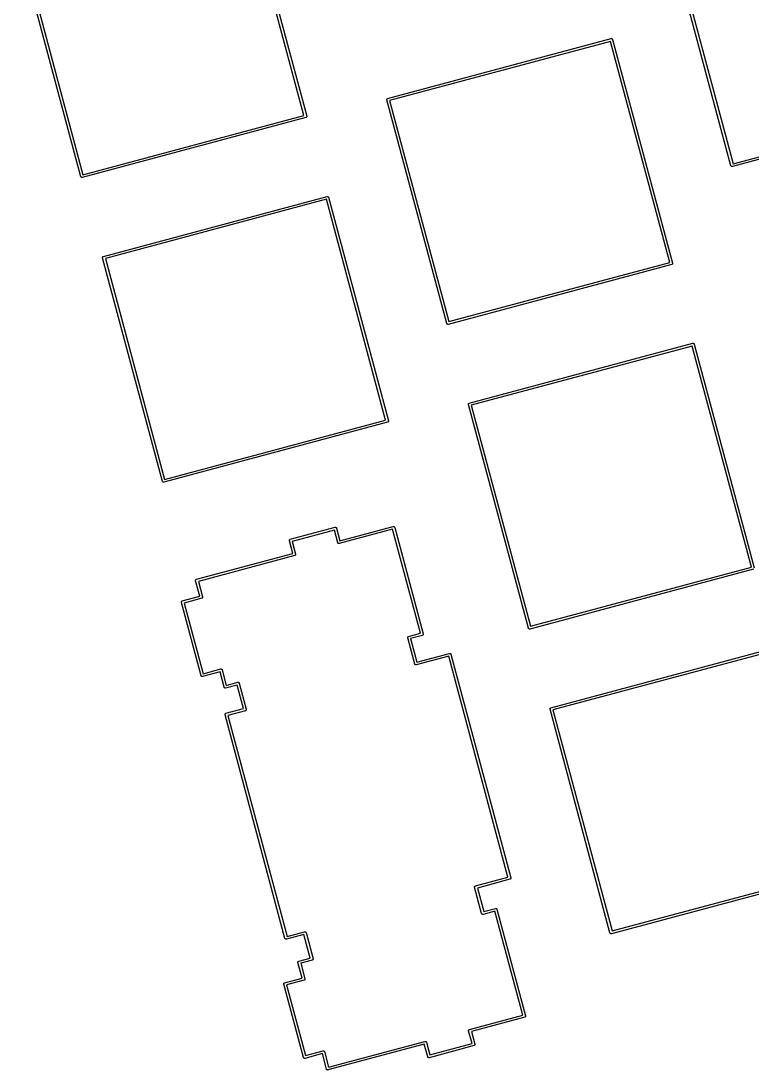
# Model space of a CAD drawing. Extents: x -13 to 326, y -133 to -5.
# Drawn here: x 157.5 to 201.6, y -133.4 to -70 of the extents above; entities that cross this region are included whole.
import ezdxf

# ---------------------------------------------------------------- set-up
doc = ezdxf.new("R2010")
doc.units = 0
doc.header["$MEASUREMENT"] = 0
doc.layers.add('BLACK', color=7, linetype='CONTINUOUS')

msp = doc.modelspace()

# ---------------------------------------------------------------- linework, layer by layer
at = {"layer": 'BLACK', "linetype": 'CONTINUOUS'}
for p, q in [((174.578, -75.7263), (171.002, -62.3796)), ((171.128, -62.2601), (174.747, -75.7669)), ((200.373, -78.7615), (196.753, -65.2547)), ((196.922, -65.2953), (200.498, -78.642)), ((161.106, -79.4221), (157.486, -65.9152)), ((157.655, -65.9558), (161.231, -79.3026)), ((179.634, -74.7002), (193.141, -71.0811)), ((193.101, -71.2497), (179.754, -74.826)), ((196.677, -84.5965), (193.101, -71.2497)), ((193.141, -71.0811), (193.148, -71.0793)), ((193.141, -71.0811), (193.141, -71.0811)), ((193.148, -71.0793), (193.155, -71.0799)), ((193.155, -71.0799), (193.161, -71.0793)), ((193.161, -71.0793), (193.168, -71.0811)), ((193.168, -71.0811), (193.175, -71.0817)), ((193.175, -71.0817), (193.181, -71.0845)), ((193.181, -71.0845), (193.187, -71.0863)), ((193.187, -71.0863), (193.193, -71.0901)), ((193.193, -71.0901), (193.199, -71.093)), ((193.199, -71.093), (193.204, -71.0978)), ((193.204, -71.0978), (193.209, -71.1017)), ((193.209, -71.1017), (193.213, -71.1072)), ((193.213, -71.1072), (193.218, -71.112)), ((193.218, -71.112), (193.221, -71.1182)), ((193.221, -71.1182), (193.225, -71.1237)), ((193.225, -71.1237), (193.226, -71.1302)), ((193.226, -71.1302), (193.226, -71.1302)), ((193.226, -71.1302), (196.846, -84.6371)), ((179.583, -74.7654), (179.585, -74.7588)), ((179.585, -74.7588), (179.586, -74.7521)), ((179.586, -74.7521), (179.589, -74.7459)), ((179.589, -74.7459), (179.59, -74.7394)), ((179.59, -74.7394), (179.594, -74.7339)), ((179.594, -74.7339), (179.597, -74.7277)), ((179.597, -74.7277), (179.602, -74.7229)), ((179.602, -74.7229), (179.606, -74.7174)), ((179.606, -74.7174), (179.611, -74.7135)), ((179.611, -74.7135), (179.616, -74.7087)), ((179.616, -74.7087), (179.622, -74.7059)), ((179.622, -74.7059), (179.628, -74.702)), ((179.628, -74.702), (179.634, -74.7002)), ((179.634, -74.7002), (179.634, -74.7002)), ((179.584, -74.7721), (179.583, -74.7654)), ((179.583, -74.7788), (179.584, -74.7721)), ((179.585, -74.7854), (179.583, -74.7788)), ((183.204, -88.2922), (179.585, -74.7854)), ((179.585, -74.7854), (179.585, -74.7854)), ((179.754, -74.826), (183.33, -88.1728)), ((213.965, -75.1915), (200.458, -78.8107)), ((200.498, -78.642), (213.845, -75.0658)), ((174.698, -75.8521), (161.191, -79.4712)), ((161.231, -79.3026), (174.578, -75.7263)), ((174.704, -75.8503), (174.698, -75.8521)), ((174.698, -75.8521), (174.698, -75.8521)), ((174.71, -75.8465), (174.704, -75.8503)), ((174.716, -75.8436), (174.71, -75.8465)), ((174.721, -75.8388), (174.716, -75.8436)), ((174.726, -75.8349), (174.721, -75.8388)), ((174.73, -75.8294), (174.726, -75.8349)), ((174.735, -75.8246), (174.73, -75.8294)), ((174.738, -75.8185), (174.735, -75.8246)), ((174.742, -75.8129), (174.738, -75.8185)), ((174.743, -75.8064), (174.742, -75.8129)), ((174.746, -75.8002), (174.743, -75.8064)), ((174.747, -75.7935), (174.746, -75.8002)), ((174.747, -75.7669), (174.747, -75.7669)), ((174.747, -75.7669), (174.749, -75.7735)), ((174.749, -75.787), (174.747, -75.7935)), ((174.749, -75.7735), (174.748, -75.7802)), ((174.748, -75.7802), (174.749, -75.787)), ((200.374, -78.7681), (200.373, -78.7615)), ((200.373, -78.7615), (200.373, -78.7615)), ((200.378, -78.7736), (200.374, -78.7681)), ((200.381, -78.7797), (200.378, -78.7736)), ((200.386, -78.7845), (200.381, -78.7797)), ((200.39, -78.7901), (200.386, -78.7845)), ((200.395, -78.7939), (200.39, -78.7901)), ((200.4, -78.7987), (200.395, -78.7939)), ((200.406, -78.8016), (200.4, -78.7987)), ((200.412, -78.8055), (200.406, -78.8016)), ((200.418, -78.8072), (200.412, -78.8055)), ((200.424, -78.8101), (200.418, -78.8072)), ((200.431, -78.8107), (200.424, -78.8101)), ((200.438, -78.8124), (200.431, -78.8107)), ((200.445, -78.8118), (200.438, -78.8124)), ((200.451, -78.8124), (200.445, -78.8118)), ((200.458, -78.8107), (200.451, -78.8124)), ((200.458, -78.8107), (200.458, -78.8107)), ((161.107, -79.4286), (161.106, -79.4221)), ((161.106, -79.4221), (161.106, -79.4221)), ((161.111, -79.4342), (161.107, -79.4286)), ((161.114, -79.4403), (161.111, -79.4342)), ((161.119, -79.4451), (161.114, -79.4403)), ((161.123, -79.4506), (161.119, -79.4451)), ((161.128, -79.4545), (161.123, -79.4506)), ((161.133, -79.4593), (161.128, -79.4545)), ((161.139, -79.4622), (161.133, -79.4593)), ((161.145, -79.466), (161.139, -79.4622)), ((161.151, -79.4678), (161.145, -79.466)), ((161.157, -79.4707), (161.151, -79.4678)), ((161.164, -79.4712), (161.157, -79.4707)), ((161.171, -79.473), (161.164, -79.4712)), ((161.177, -79.4724), (161.171, -79.473)), ((161.184, -79.473), (161.177, -79.4724)), ((161.191, -79.4712), (161.184, -79.473)), ((161.191, -79.4712), (161.191, -79.4712)), ((162.466, -84.2309), (175.973, -80.6118)), ((175.932, -80.7804), (162.586, -84.3567)), ((179.509, -94.1272), (175.932, -80.7804)), ((175.973, -80.6118), (175.98, -80.61)), ((175.973, -80.6118), (175.973, -80.6118)), ((175.98, -80.61), (175.986, -80.6106)), ((175.986, -80.6106), (175.993, -80.61)), ((175.993, -80.61), (176, -80.6118)), ((176, -80.6118), (176.006, -80.6124)), ((176.006, -80.6124), (176.012, -80.6152)), ((176.012, -80.6152), (176.019, -80.617)), ((176.019, -80.617), (176.025, -80.6209)), ((176.025, -80.6209), (176.031, -80.6237)), ((176.031, -80.6237), (176.035, -80.6285)), ((176.035, -80.6285), (176.041, -80.6324)), ((176.041, -80.6324), (176.045, -80.6379)), ((176.045, -80.6379), (176.05, -80.6427)), ((176.05, -80.6427), (176.053, -80.6489)), ((176.053, -80.6489), (176.056, -80.6544)), ((176.056, -80.6544), (176.058, -80.661)), ((176.058, -80.661), (176.058, -80.661)), ((176.058, -80.661), (179.677, -94.1678)), ((162.422, -84.2701), (162.426, -84.2646)), ((162.426, -84.2646), (162.429, -84.2584)), ((162.429, -84.2584), (162.434, -84.2536)), ((162.434, -84.2536), (162.438, -84.2481)), ((162.438, -84.2481), (162.443, -84.2442)), ((162.443, -84.2442), (162.448, -84.2394)), ((162.448, -84.2394), (162.454, -84.2366)), ((162.454, -84.2366), (162.46, -84.2327)), ((162.46, -84.2327), (162.466, -84.2309)), ((162.466, -84.2309), (162.466, -84.2309)), ((162.415, -84.2961), (162.417, -84.2895)), ((162.416, -84.3028), (162.415, -84.2961)), ((162.415, -84.3096), (162.416, -84.3028)), ((162.417, -84.3161), (162.415, -84.3096)), ((162.417, -84.2895), (162.418, -84.2828)), ((166.036, -97.823), (162.417, -84.3161)), ((162.417, -84.3161), (162.417, -84.3161)), ((162.418, -84.2828), (162.42, -84.2767)), ((162.42, -84.2767), (162.422, -84.2701)), ((162.586, -84.3567), (166.162, -97.7035)), ((196.796, -84.7223), (183.29, -88.3414)), ((183.33, -88.1728), (196.677, -84.5965)), ((196.803, -84.7205), (196.796, -84.7223)), ((196.796, -84.7223), (196.796, -84.7223)), ((196.808, -84.7166), (196.803, -84.7205)), ((196.815, -84.7138), (196.808, -84.7166)), ((196.819, -84.709), (196.815, -84.7138)), ((196.825, -84.7051), (196.819, -84.709)), ((196.829, -84.6996), (196.825, -84.7051)), ((196.834, -84.6948), (196.829, -84.6996)), ((196.836, -84.6886), (196.834, -84.6948)), ((196.84, -84.6831), (196.836, -84.6886)), ((196.842, -84.6765), (196.84, -84.6831)), ((196.845, -84.6704), (196.842, -84.6765)), ((196.846, -84.6637), (196.845, -84.6704)), ((196.846, -84.6371), (196.846, -84.6371)), ((196.846, -84.6371), (196.847, -84.6436)), ((196.847, -84.6571), (196.846, -84.6637)), ((196.847, -84.6436), (196.847, -84.6504)), ((196.847, -84.6504), (196.847, -84.6571)), ((183.206, -88.2988), (183.204, -88.2922)), ((183.204, -88.2922), (183.204, -88.2922)), ((183.21, -88.3043), (183.206, -88.2988)), ((183.213, -88.3105), (183.21, -88.3043)), ((183.218, -88.3153), (183.213, -88.3105)), ((183.222, -88.3208), (183.218, -88.3153)), ((183.227, -88.3247), (183.222, -88.3208)), ((183.232, -88.3295), (183.227, -88.3247)), ((183.238, -88.3323), (183.232, -88.3295)), ((183.244, -88.3362), (183.238, -88.3323)), ((183.25, -88.338), (183.244, -88.3362)), ((183.256, -88.3408), (183.25, -88.338)), ((183.263, -88.3414), (183.256, -88.3408)), ((183.27, -88.3432), (183.263, -88.3414)), ((183.276, -88.3426), (183.27, -88.3432)), ((183.283, -88.3432), (183.276, -88.3426)), ((183.29, -88.3414), (183.283, -88.3432)), ((183.29, -88.3414), (183.29, -88.3414)), ((184.565, -93.1011), (198.072, -89.482)), ((198.031, -89.6506), (184.684, -93.2269)), ((201.607, -102.997), (198.031, -89.6506)), ((198.072, -89.482), (198.078, -89.4802)), ((198.072, -89.482), (198.072, -89.482)), ((198.078, -89.4802), (198.085, -89.4808)), ((198.085, -89.4808), (198.092, -89.4802)), ((198.092, -89.4802), (198.098, -89.482)), ((198.098, -89.482), (198.105, -89.4825)), ((198.105, -89.4825), (198.111, -89.4854)), ((198.111, -89.4854), (198.118, -89.4872)), ((198.118, -89.4872), (198.123, -89.491)), ((198.123, -89.491), (198.129, -89.4939)), ((198.129, -89.4939), (198.134, -89.4987)), ((198.134, -89.4987), (198.14, -89.5026)), ((198.14, -89.5026), (198.144, -89.5081)), ((198.144, -89.5081), (198.148, -89.5129)), ((198.148, -89.5129), (198.151, -89.519)), ((198.151, -89.519), (198.155, -89.5246)), ((198.155, -89.5246), (198.157, -89.5311)), ((198.157, -89.5311), (198.157, -89.5311)), ((198.157, -89.5311), (201.776, -103.038)), ((184.521, -93.1403), (184.525, -93.1347)), ((184.525, -93.1347), (184.528, -93.1286)), ((184.528, -93.1286), (184.532, -93.1238)), ((184.532, -93.1238), (184.536, -93.1183)), ((184.536, -93.1183), (184.542, -93.1144)), ((184.542, -93.1144), (184.547, -93.1096)), ((184.547, -93.1096), (184.553, -93.1067)), ((184.553, -93.1067), (184.558, -93.1029)), ((184.558, -93.1029), (184.565, -93.1011)), ((184.565, -93.1011), (184.565, -93.1011)), ((184.514, -93.1662), (184.516, -93.1597)), ((184.515, -93.173), (184.514, -93.1662)), ((184.514, -93.1797), (184.515, -93.173)), ((184.516, -93.1863), (184.514, -93.1797)), ((184.516, -93.153), (184.519, -93.1468)), ((184.516, -93.1597), (184.516, -93.153)), ((188.135, -106.693), (184.516, -93.1863)), ((184.516, -93.1863), (184.516, -93.1863)), ((184.519, -93.1468), (184.521, -93.1403)), ((184.684, -93.2269), (188.261, -106.574)), ((179.628, -94.253), (166.121, -97.8721)), ((166.162, -97.7035), (179.509, -94.1272)), ((179.635, -94.2512), (179.628, -94.253)), ((179.628, -94.253), (179.628, -94.253)), ((179.64, -94.2474), (179.635, -94.2512)), ((179.646, -94.2445), (179.64, -94.2474)), ((179.651, -94.2397), (179.646, -94.2445)), ((179.657, -94.2358), (179.651, -94.2397)), ((179.661, -94.2303), (179.657, -94.2358)), ((179.665, -94.2255), (179.661, -94.2303)), ((179.668, -94.2193), (179.665, -94.2255)), ((179.672, -94.2138), (179.668, -94.2193)), ((179.674, -94.2073), (179.672, -94.2138)), ((179.677, -94.2011), (179.674, -94.2073)), ((179.677, -94.1678), (179.677, -94.1678)), ((179.677, -94.1678), (179.679, -94.1744)), ((179.679, -94.1878), (179.677, -94.1944)), ((179.677, -94.1944), (179.677, -94.2011)), ((179.679, -94.1744), (179.678, -94.1811)), ((179.678, -94.1811), (179.679, -94.1878)), ((166.038, -97.8295), (166.036, -97.823)), ((166.036, -97.823), (166.036, -97.823)), ((166.042, -97.835), (166.038, -97.8295)), ((166.045, -97.8412), (166.042, -97.835)), ((166.049, -97.846), (166.045, -97.8412)), ((166.053, -97.8515), (166.049, -97.846)), ((166.059, -97.8554), (166.053, -97.8515)), ((166.064, -97.8602), (166.059, -97.8554)), ((166.07, -97.8631), (166.064, -97.8602)), ((166.075, -97.8669), (166.07, -97.8631)), ((166.082, -97.8687), (166.075, -97.8669)), ((166.088, -97.8715), (166.082, -97.8687)), ((166.095, -97.8721), (166.088, -97.8715)), ((166.101, -97.8739), (166.095, -97.8721)), ((166.108, -97.8733), (166.101, -97.8739)), ((166.115, -97.8739), (166.108, -97.8733)), ((166.121, -97.8721), (166.115, -97.8739)), ((166.121, -97.8721), (166.121, -97.8721)), ((173.752, -101.323), (176.463, -100.597)), ((176.463, -100.597), (176.47, -100.595)), ((176.463, -100.597), (176.463, -100.597)), ((176.47, -100.595), (176.476, -100.596)), ((176.476, -100.596), (176.483, -100.595)), ((176.483, -100.595), (176.49, -100.597)), ((176.49, -100.597), (176.497, -100.597)), ((176.497, -100.597), (176.503, -100.6)), ((176.503, -100.6), (176.509, -100.602)), ((176.509, -100.602), (176.515, -100.606)), ((176.515, -100.606), (176.521, -100.609)), ((176.521, -100.609), (176.526, -100.614)), ((176.526, -100.614), (176.531, -100.618)), ((176.531, -100.618), (176.535, -100.623)), ((176.535, -100.623), (176.54, -100.628)), ((176.54, -100.628), (176.543, -100.634)), ((176.543, -100.634), (176.547, -100.64)), ((176.547, -100.64), (176.548, -100.646)), ((176.548, -100.646), (176.548, -100.646)), ((176.548, -100.646), (176.754, -101.413)), ((179.934, -100.719), (176.713, -101.582)), ((176.754, -101.413), (179.974, -100.55)), ((181.617, -107), (179.934, -100.719)), ((179.974, -100.55), (179.981, -100.548)), ((179.974, -100.55), (179.974, -100.55)), ((179.981, -100.548), (179.988, -100.549)), ((179.988, -100.549), (179.994, -100.548)), ((179.994, -100.548), (180.001, -100.55)), ((180.001, -100.55), (180.008, -100.551)), ((180.008, -100.551), (180.014, -100.554)), ((180.014, -100.554), (180.02, -100.555)), ((180.02, -100.555), (180.026, -100.559)), ((180.026, -100.559), (180.032, -100.562)), ((180.032, -100.562), (180.037, -100.567)), ((180.037, -100.567), (180.042, -100.571)), ((180.042, -100.571), (180.046, -100.576)), ((180.046, -100.576), (180.051, -100.581)), ((180.051, -100.581), (180.054, -100.587)), ((180.054, -100.587), (180.058, -100.593)), ((180.058, -100.593), (180.06, -100.599)), ((180.06, -100.599), (180.06, -100.599)), ((180.06, -100.599), (181.785, -107.04)), ((173.703, -101.375), (173.706, -101.369)), ((173.706, -101.369), (173.708, -101.363)), ((173.708, -101.363), (173.711, -101.357)), ((173.711, -101.357), (173.714, -101.351)), ((173.714, -101.351), (173.719, -101.346)), ((173.719, -101.346), (173.723, -101.341)), ((173.723, -101.341), (173.729, -101.337)), ((173.729, -101.337), (173.733, -101.332)), ((173.733, -101.332), (173.739, -101.329)), ((173.739, -101.329), (173.745, -101.325)), ((173.745, -101.325), (173.752, -101.323)), ((173.752, -101.323), (173.752, -101.323)), ((176.423, -100.766), (173.871, -101.449)), ((176.628, -101.533), (176.423, -100.766)), ((173.701, -101.389), (173.702, -101.382)), ((173.701, -101.395), (173.701, -101.389)), ((173.701, -101.402), (173.701, -101.395)), ((173.702, -101.409), (173.701, -101.402)), ((173.702, -101.382), (173.703, -101.375)), ((173.908, -102.176), (173.702, -101.409)), ((173.702, -101.409), (173.702, -101.409)), ((173.871, -101.449), (174.077, -102.216)), ((176.63, -101.539), (176.628, -101.533)), ((176.628, -101.533), (176.628, -101.533)), ((176.634, -101.545), (176.63, -101.539)), ((176.637, -101.551), (176.634, -101.545)), ((176.641, -101.556), (176.637, -101.551)), ((176.645, -101.561), (176.641, -101.556)), ((176.651, -101.565), (176.645, -101.561)), ((176.656, -101.57), (176.651, -101.565)), ((176.662, -101.573), (176.656, -101.57)), ((176.667, -101.577), (176.662, -101.573)), ((176.674, -101.578), (176.667, -101.577)), ((176.68, -101.581), (176.674, -101.578)), ((176.687, -101.582), (176.68, -101.581)), ((176.693, -101.583), (176.687, -101.582)), ((176.7, -101.583), (176.693, -101.583)), ((176.707, -101.583), (176.7, -101.583)), ((176.713, -101.582), (176.707, -101.583)), ((176.713, -101.582), (176.713, -101.582)), ((168.087, -103.735), (173.908, -102.176)), ((174.027, -102.301), (168.206, -103.861)), ((174.034, -102.3), (174.027, -102.301)), ((174.027, -102.301), (174.027, -102.301)), ((174.039, -102.296), (174.034, -102.3)), ((174.046, -102.293), (174.039, -102.296)), ((174.05, -102.288), (174.046, -102.293)), ((174.056, -102.284), (174.05, -102.288)), ((174.06, -102.279), (174.056, -102.284)), ((174.065, -102.274), (174.06, -102.279)), ((174.067, -102.268), (174.065, -102.274)), ((174.071, -102.262), (174.067, -102.268)), ((174.073, -102.256), (174.071, -102.262)), ((174.076, -102.25), (174.073, -102.256)), ((174.077, -102.243), (174.076, -102.25)), ((174.077, -102.216), (174.077, -102.216)), ((174.077, -102.216), (174.078, -102.223)), ((174.078, -102.236), (174.077, -102.243)), ((174.078, -102.223), (174.078, -102.23)), ((174.078, -102.23), (174.078, -102.236)), ((201.727, -103.123), (188.22, -106.742)), ((188.261, -106.574), (201.607, -102.997)), ((168.036, -103.801), (168.038, -103.794)), ((168.036, -103.807), (168.036, -103.801)), ((168.036, -103.814), (168.036, -103.807)), ((168.038, -103.821), (168.036, -103.814)), ((168.038, -103.787), (168.041, -103.781)), ((168.038, -103.794), (168.038, -103.787)), ((168.289, -104.759), (168.038, -103.821)), ((168.038, -103.821), (168.038, -103.821)), ((168.041, -103.781), (168.043, -103.775)), ((168.043, -103.775), (168.047, -103.769)), ((168.047, -103.769), (168.05, -103.763)), ((168.05, -103.763), (168.054, -103.758)), ((168.054, -103.758), (168.058, -103.753)), ((168.058, -103.753), (168.064, -103.749)), ((168.064, -103.749), (168.069, -103.744)), ((168.069, -103.744), (168.075, -103.741)), ((168.075, -103.741), (168.08, -103.737)), ((168.08, -103.737), (168.087, -103.735)), ((168.087, -103.735), (168.087, -103.735)), ((168.206, -103.861), (168.458, -104.8)), ((167.177, -105.109), (167.179, -105.102)), ((167.177, -105.116), (167.177, -105.109)), ((167.177, -105.122), (167.177, -105.116)), ((167.179, -105.129), (167.177, -105.122)), ((167.179, -105.096), (167.182, -105.089)), ((167.179, -105.102), (167.179, -105.096)), ((168.365, -109.558), (167.179, -105.129)), ((167.179, -105.129), (167.179, -105.129)), ((167.182, -105.089), (167.184, -105.083)), ((167.184, -105.083), (167.188, -105.077)), ((167.188, -105.077), (167.19, -105.071)), ((167.19, -105.071), (167.195, -105.066)), ((167.195, -105.066), (167.199, -105.061)), ((167.199, -105.061), (167.205, -105.057)), ((167.205, -105.057), (167.209, -105.052)), ((167.209, -105.052), (167.216, -105.049)), ((167.216, -105.049), (167.221, -105.045)), ((167.221, -105.045), (167.228, -105.044)), ((167.228, -105.044), (168.289, -104.759)), ((167.228, -105.044), (167.228, -105.044)), ((168.409, -104.885), (167.347, -105.169)), ((167.347, -105.169), (168.491, -109.438)), ((168.415, -104.883), (168.409, -104.885)), ((168.409, -104.885), (168.409, -104.885)), ((168.421, -104.879), (168.415, -104.883)), ((168.427, -104.877), (168.421, -104.879)), ((168.432, -104.872), (168.427, -104.877)), ((168.437, -104.868), (168.432, -104.872)), ((168.441, -104.862), (168.437, -104.868)), ((168.446, -104.858), (168.441, -104.862)), ((168.449, -104.851), (168.446, -104.858)), ((168.453, -104.846), (168.449, -104.851)), ((168.454, -104.839), (168.453, -104.846)), ((168.457, -104.833), (168.454, -104.839)), ((168.458, -104.826), (168.457, -104.833)), ((168.458, -104.8), (168.458, -104.8)), ((168.458, -104.8), (168.46, -104.806)), ((168.46, -104.82), (168.458, -104.826)), ((168.46, -104.806), (168.459, -104.813)), ((168.459, -104.813), (168.46, -104.82)), ((180.899, -107.192), (181.617, -107)), ((181.785, -107.074), (181.782, -107.08)), ((181.785, -107.04), (181.785, -107.04)), ((181.785, -107.04), (181.787, -107.047)), ((181.787, -107.06), (181.785, -107.067)), ((181.785, -107.067), (181.785, -107.074)), ((181.787, -107.047), (181.787, -107.054)), ((181.787, -107.054), (181.787, -107.06)), ((188.137, -106.7), (188.135, -106.693)), ((188.135, -106.693), (188.135, -106.693)), ((188.141, -106.705), (188.137, -106.7)), ((188.143, -106.711), (188.141, -106.705)), ((188.148, -106.716), (188.143, -106.711)), ((188.152, -106.722), (188.148, -106.716)), ((188.158, -106.726), (188.152, -106.722)), ((188.162, -106.73), (188.158, -106.726)), ((188.169, -106.733), (188.162, -106.73)), ((188.174, -106.737), (188.169, -106.733)), ((188.181, -106.739), (188.174, -106.737)), ((188.187, -106.742), (188.181, -106.739)), ((188.193, -106.742), (188.187, -106.742)), ((188.2, -106.744), (188.193, -106.742)), ((188.207, -106.743), (188.2, -106.744)), ((188.213, -106.744), (188.207, -106.743)), ((188.22, -106.742), (188.213, -106.744)), ((188.22, -106.742), (188.22, -106.742)), ((180.848, -107.257), (180.85, -107.251)), ((180.848, -107.264), (180.848, -107.257)), ((180.848, -107.271), (180.848, -107.264)), ((180.85, -107.277), (180.848, -107.271)), ((180.85, -107.244), (180.853, -107.238)), ((180.85, -107.251), (180.85, -107.244)), ((181.274, -108.86), (180.85, -107.277)), ((180.85, -107.277), (180.85, -107.277)), ((180.853, -107.238), (180.855, -107.231)), ((180.855, -107.231), (180.859, -107.226)), ((180.859, -107.226), (180.862, -107.22)), ((180.862, -107.22), (180.866, -107.215)), ((180.866, -107.215), (180.87, -107.209)), ((180.87, -107.209), (180.876, -107.205)), ((180.876, -107.205), (180.881, -107.2)), ((180.881, -107.2), (180.887, -107.198)), ((180.887, -107.198), (180.892, -107.194)), ((180.892, -107.194), (180.899, -107.192)), ((180.899, -107.192), (180.899, -107.192)), ((181.736, -107.125), (181.018, -107.318)), ((181.018, -107.318), (181.4, -108.741)), ((181.743, -107.124), (181.736, -107.125)), ((181.736, -107.125), (181.736, -107.125)), ((181.748, -107.12), (181.743, -107.124)), ((181.754, -107.117), (181.748, -107.12)), ((181.759, -107.112), (181.754, -107.117)), ((181.765, -107.108), (181.759, -107.112)), ((181.769, -107.103), (181.765, -107.108)), ((181.773, -107.098), (181.769, -107.103)), ((181.776, -107.092), (181.773, -107.098)), ((181.78, -107.086), (181.776, -107.092)), ((181.782, -107.08), (181.78, -107.086)), ((181.4, -108.741), (183.369, -108.213)), ((183.369, -108.213), (183.375, -108.211)), ((183.369, -108.213), (183.369, -108.213)), ((183.375, -108.211), (183.382, -108.212)), ((183.382, -108.212), (183.389, -108.211)), ((183.389, -108.211), (183.395, -108.213)), ((183.395, -108.213), (183.402, -108.214)), ((183.402, -108.214), (183.408, -108.217)), ((183.408, -108.217), (183.415, -108.218)), ((183.415, -108.218), (183.42, -108.222)), ((183.42, -108.222), (183.426, -108.225)), ((183.426, -108.225), (183.431, -108.23)), ((183.431, -108.23), (183.437, -108.234)), ((183.437, -108.234), (183.441, -108.239)), ((183.441, -108.239), (183.445, -108.244)), ((183.445, -108.244), (183.448, -108.25)), ((183.448, -108.25), (183.452, -108.256)), ((183.452, -108.256), (183.454, -108.262)), ((183.454, -108.262), (183.454, -108.262)), ((183.454, -108.262), (187.073, -121.769)), ((189.495, -111.502), (203.002, -107.883)), ((202.962, -108.051), (189.615, -111.628)), ((181.276, -108.867), (181.274, -108.86)), ((181.274, -108.86), (181.274, -108.86)), ((181.279, -108.872), (181.276, -108.867)), ((181.282, -108.878), (181.279, -108.872)), ((181.287, -108.883), (181.282, -108.878)), ((181.291, -108.889), (181.287, -108.883)), ((181.296, -108.893), (181.291, -108.889)), ((181.301, -108.897), (181.296, -108.893)), ((181.307, -108.9), (181.301, -108.897)), ((181.313, -108.904), (181.307, -108.9)), ((181.319, -108.906), (181.313, -108.904)), ((181.326, -108.909), (181.319, -108.906)), ((181.332, -108.909), (181.326, -108.909)), ((181.339, -108.911), (181.332, -108.909)), ((181.346, -108.911), (181.339, -108.911)), ((181.352, -108.911), (181.346, -108.911)), ((181.359, -108.909), (181.352, -108.911)), ((183.328, -108.382), (181.359, -108.909)), ((181.359, -108.909), (181.359, -108.909)), ((186.904, -121.729), (183.328, -108.382)), ((168.367, -109.565), (168.365, -109.558)), ((168.365, -109.558), (168.365, -109.558)), ((168.371, -109.57), (168.367, -109.565)), ((168.374, -109.576), (168.371, -109.57)), ((168.379, -109.581), (168.374, -109.576)), ((168.382, -109.587), (168.379, -109.581)), ((168.388, -109.59), (168.382, -109.587)), ((168.393, -109.595), (168.388, -109.59)), ((168.399, -109.598), (168.393, -109.595)), ((168.404, -109.602), (168.399, -109.598)), ((168.411, -109.604), (168.404, -109.602)), ((168.417, -109.607), (168.411, -109.604)), ((168.424, -109.607), (168.417, -109.607)), ((168.43, -109.609), (168.424, -109.607)), ((168.437, -109.608), (168.43, -109.609)), ((168.444, -109.609), (168.437, -109.608)), ((168.45, -109.607), (168.444, -109.609)), ((169.512, -109.323), (168.45, -109.607)), ((168.45, -109.607), (168.45, -109.607)), ((168.491, -109.438), (169.552, -109.154)), ((169.763, -110.261), (169.512, -109.323)), ((169.552, -109.154), (169.553, -109.154)), ((169.553, -109.154), (169.559, -109.152)), ((169.559, -109.152), (169.566, -109.153)), ((169.566, -109.153), (169.573, -109.152)), ((169.573, -109.152), (169.579, -109.154)), ((169.579, -109.154), (169.586, -109.155)), ((169.586, -109.155), (169.592, -109.158)), ((169.592, -109.158), (169.598, -109.159)), ((169.598, -109.159), (169.604, -109.163)), ((169.604, -109.163), (169.61, -109.166)), ((169.61, -109.166), (169.615, -109.171)), ((169.615, -109.171), (169.62, -109.175)), ((169.62, -109.175), (169.624, -109.18)), ((169.624, -109.18), (169.629, -109.185)), ((169.629, -109.185), (169.632, -109.191)), ((169.632, -109.191), (169.636, -109.197)), ((169.636, -109.197), (169.638, -109.203)), ((169.638, -109.203), (169.638, -109.203)), ((169.638, -109.203), (169.889, -110.142)), ((170.542, -110.125), (169.849, -110.311)), ((169.889, -110.142), (170.583, -109.956)), ((170.923, -111.548), (170.542, -110.125)), ((170.583, -109.956), (170.589, -109.954)), ((170.583, -109.956), (170.583, -109.956)), ((170.589, -109.954), (170.596, -109.955)), ((170.596, -109.955), (170.603, -109.954)), ((170.603, -109.954), (170.609, -109.956)), ((170.609, -109.956), (170.616, -109.957)), ((170.616, -109.957), (170.622, -109.96)), ((170.622, -109.96), (170.629, -109.961)), ((170.629, -109.961), (170.634, -109.965)), ((170.634, -109.965), (170.64, -109.968)), ((170.64, -109.968), (170.645, -109.973)), ((170.645, -109.973), (170.651, -109.977)), ((170.651, -109.977), (170.654, -109.982)), ((170.654, -109.982), (170.659, -109.987)), ((170.659, -109.987), (170.662, -109.993)), ((170.662, -109.993), (170.666, -109.999)), ((170.666, -109.999), (170.668, -110.005)), ((170.668, -110.005), (170.668, -110.005)), ((170.668, -110.005), (171.092, -111.588)), ((169.765, -110.268), (169.763, -110.261)), ((169.763, -110.261), (169.763, -110.261)), ((169.769, -110.274), (169.765, -110.268)), ((169.772, -110.28), (169.769, -110.274)), ((169.777, -110.285), (169.772, -110.28)), ((169.781, -110.29), (169.777, -110.285)), ((169.786, -110.294), (169.781, -110.29)), ((169.791, -110.299), (169.786, -110.294)), ((169.797, -110.302), (169.791, -110.299)), ((169.803, -110.305), (169.797, -110.302)), ((169.809, -110.307), (169.803, -110.305)), ((169.815, -110.31), (169.809, -110.307)), ((169.822, -110.311), (169.815, -110.31)), ((169.829, -110.312), (169.822, -110.311)), ((169.835, -110.312), (169.829, -110.312)), ((169.842, -110.312), (169.835, -110.312)), ((169.849, -110.311), (169.842, -110.312)), ((169.849, -110.311), (169.849, -110.311)), ((189.472, -111.515), (189.477, -111.51)), ((189.477, -111.51), (189.483, -111.508)), ((189.483, -111.508), (189.489, -111.504)), ((189.489, -111.504), (189.495, -111.502)), ((189.495, -111.502), (189.495, -111.502)), ((169.811, -111.897), (169.813, -111.891)), ((169.812, -111.904), (169.811, -111.897)), ((169.811, -111.911), (169.812, -111.904)), ((169.813, -111.917), (169.811, -111.911)), ((169.813, -111.884), (169.816, -111.878)), ((169.813, -111.891), (169.813, -111.884)), ((173.432, -125.424), (169.813, -111.917)), ((169.813, -111.917), (169.813, -111.917)), ((169.816, -111.878), (169.818, -111.871)), ((169.818, -111.871), (169.822, -111.866)), ((169.822, -111.866), (169.825, -111.86)), ((169.825, -111.86), (169.829, -111.855)), ((169.829, -111.855), (169.833, -111.849)), ((169.833, -111.849), (169.839, -111.846)), ((169.839, -111.846), (169.844, -111.841)), ((169.844, -111.841), (169.85, -111.838)), ((169.85, -111.838), (169.855, -111.834)), ((169.855, -111.834), (169.862, -111.832)), ((169.862, -111.832), (170.923, -111.548)), ((169.862, -111.832), (169.862, -111.832)), ((171.043, -111.674), (169.981, -111.958)), ((169.981, -111.958), (173.558, -125.305)), ((171.049, -111.672), (171.043, -111.674)), ((171.043, -111.674), (171.043, -111.674)), ((171.055, -111.668), (171.049, -111.672)), ((171.061, -111.665), (171.055, -111.668)), ((171.066, -111.66), (171.061, -111.665)), ((171.071, -111.656), (171.066, -111.66)), ((171.075, -111.651), (171.071, -111.656)), ((171.08, -111.646), (171.075, -111.651)), ((171.083, -111.64), (171.08, -111.646)), ((171.087, -111.634), (171.083, -111.64)), ((171.089, -111.628), (171.087, -111.634)), ((171.091, -111.622), (171.089, -111.628)), ((171.092, -111.615), (171.091, -111.622)), ((171.092, -111.588), (171.092, -111.588)), ((171.092, -111.588), (171.094, -111.595)), ((171.094, -111.608), (171.092, -111.615)), ((171.094, -111.595), (171.093, -111.602)), ((171.093, -111.602), (171.094, -111.608)), ((189.444, -111.567), (189.446, -111.561)), ((189.445, -111.574), (189.444, -111.567)), ((189.444, -111.581), (189.445, -111.574)), ((189.446, -111.587), (189.444, -111.581)), ((189.446, -111.561), (189.447, -111.554)), ((193.065, -125.094), (189.446, -111.587)), ((189.446, -111.587), (189.446, -111.587)), ((189.447, -111.554), (189.45, -111.548)), ((189.45, -111.548), (189.451, -111.541)), ((189.451, -111.541), (189.455, -111.536)), ((189.455, -111.536), (189.458, -111.529)), ((189.458, -111.529), (189.463, -111.525)), ((189.463, -111.525), (189.467, -111.519)), ((189.467, -111.519), (189.472, -111.515)), ((189.615, -111.628), (193.191, -124.975)), ((206.657, -121.524), (193.151, -125.143)), ((193.191, -124.975), (206.538, -121.398)), ((184.898, -122.284), (184.903, -122.279)), ((184.903, -122.279), (184.907, -122.273)), ((184.907, -122.273), (184.912, -122.269)), ((184.912, -122.269), (184.917, -122.265)), ((184.917, -122.265), (184.923, -122.262)), ((184.923, -122.262), (184.929, -122.258)), ((184.929, -122.258), (184.935, -122.256)), ((184.935, -122.256), (186.904, -121.729)), ((184.935, -122.256), (184.935, -122.256)), ((187.024, -121.854), (185.055, -122.382)), ((187.03, -121.853), (187.024, -121.854)), ((187.024, -121.854), (187.024, -121.854)), ((187.036, -121.849), (187.03, -121.853)), ((187.042, -121.846), (187.036, -121.849)), ((187.047, -121.841), (187.042, -121.846)), ((187.052, -121.837), (187.047, -121.841)), ((187.056, -121.832), (187.052, -121.837)), ((187.061, -121.827), (187.056, -121.832)), ((187.064, -121.821), (187.061, -121.827)), ((187.068, -121.815), (187.064, -121.821)), ((187.07, -121.809), (187.068, -121.815)), ((187.072, -121.802), (187.07, -121.809)), ((187.073, -121.796), (187.072, -121.802)), ((187.073, -121.769), (187.073, -121.769)), ((187.073, -121.769), (187.075, -121.776)), ((187.075, -121.789), (187.073, -121.796)), ((187.075, -121.776), (187.074, -121.782)), ((187.074, -121.782), (187.075, -121.789)), ((184.884, -122.321), (184.886, -122.315)), ((184.885, -122.328), (184.884, -122.321)), ((184.884, -122.335), (184.885, -122.328)), ((184.886, -122.341), (184.884, -122.335)), ((184.886, -122.315), (184.887, -122.308)), ((185.31, -123.924), (184.886, -122.341)), ((184.886, -122.341), (184.886, -122.341)), ((184.887, -122.308), (184.889, -122.302)), ((184.889, -122.302), (184.891, -122.295)), ((184.891, -122.295), (184.895, -122.29)), ((184.895, -122.29), (184.898, -122.284)), ((185.055, -122.382), (185.436, -123.805)), ((185.312, -123.931), (185.31, -123.924)), ((185.31, -123.924), (185.31, -123.924)), ((185.316, -123.937), (185.312, -123.931)), ((185.319, -123.943), (185.316, -123.937)), ((185.324, -123.947), (185.319, -123.943)), ((185.327, -123.953), (185.324, -123.947)), ((185.333, -123.957), (185.327, -123.953)), ((185.338, -123.962), (185.333, -123.957)), ((185.344, -123.965), (185.338, -123.962)), ((185.349, -123.968), (185.344, -123.965)), ((185.356, -123.97), (185.349, -123.968)), ((185.362, -123.973), (185.356, -123.97)), ((185.369, -123.974), (185.362, -123.973)), ((185.375, -123.975), (185.369, -123.974)), ((185.382, -123.975), (185.375, -123.975)), ((185.389, -123.975), (185.382, -123.975)), ((185.395, -123.974), (185.389, -123.975)), ((186.113, -123.781), (185.395, -123.974)), ((185.395, -123.974), (185.395, -123.974)), ((185.436, -123.805), (186.154, -123.613)), ((187.796, -130.062), (186.113, -123.781)), ((186.154, -123.613), (186.16, -123.611)), ((186.154, -123.613), (186.154, -123.613)), ((186.16, -123.611), (186.167, -123.611)), ((186.167, -123.611), (186.174, -123.611)), ((186.174, -123.611), (186.18, -123.613)), ((186.18, -123.613), (186.187, -123.613)), ((186.187, -123.613), (186.193, -123.616)), ((186.193, -123.616), (186.2, -123.618)), ((186.2, -123.618), (186.205, -123.622)), ((186.205, -123.622), (186.212, -123.625)), ((186.212, -123.625), (186.216, -123.629)), ((186.216, -123.629), (186.222, -123.633)), ((186.222, -123.633), (186.226, -123.639)), ((186.226, -123.639), (186.231, -123.644)), ((186.231, -123.644), (186.233, -123.65)), ((186.233, -123.65), (186.237, -123.655)), ((186.237, -123.655), (186.239, -123.662)), ((186.239, -123.662), (186.239, -123.662)), ((186.239, -123.662), (187.965, -130.103)), ((173.434, -125.431), (173.432, -125.424)), ((173.432, -125.424), (173.432, -125.424)), ((173.437, -125.436), (173.434, -125.431)), ((173.44, -125.443), (173.437, -125.436)), ((173.445, -125.447), (173.44, -125.443)), ((173.449, -125.453), (173.445, -125.447)), ((174.578, -125.189), (173.517, -125.473)), ((173.558, -125.305), (174.619, -125.02)), ((174.96, -126.612), (174.578, -125.189)), ((174.619, -125.02), (174.626, -125.019)), ((174.619, -125.02), (174.619, -125.02)), ((174.626, -125.019), (174.632, -125.019)), ((174.632, -125.019), (174.639, -125.019)), ((174.639, -125.019), (174.646, -125.02)), ((174.646, -125.02), (174.652, -125.021)), ((174.652, -125.021), (174.658, -125.024)), ((174.658, -125.024), (174.665, -125.026)), ((174.665, -125.026), (174.671, -125.029)), ((174.671, -125.029), (174.677, -125.032)), ((174.677, -125.032), (174.681, -125.037)), ((174.681, -125.037), (174.687, -125.041)), ((174.687, -125.041), (174.691, -125.047)), ((174.691, -125.047), (174.696, -125.051)), ((174.696, -125.051), (174.699, -125.057)), ((174.699, -125.057), (174.702, -125.063)), ((174.702, -125.063), (174.704, -125.07)), ((174.704, -125.07), (174.704, -125.07)), ((174.704, -125.07), (175.128, -126.653)), ((193.067, -125.101), (193.065, -125.094)), ((193.065, -125.094), (193.065, -125.094)), ((193.071, -125.106), (193.067, -125.101)), ((193.074, -125.112), (193.071, -125.106)), ((193.079, -125.117), (193.074, -125.112)), ((193.083, -125.123), (193.079, -125.117)), ((193.088, -125.126), (193.083, -125.123)), ((193.093, -125.131), (193.088, -125.126)), ((193.099, -125.134), (193.093, -125.131)), ((193.105, -125.138), (193.099, -125.134)), ((193.111, -125.14), (193.105, -125.138)), ((193.117, -125.143), (193.111, -125.14)), ((193.124, -125.143), (193.117, -125.143)), ((193.131, -125.145), (193.124, -125.143)), ((193.137, -125.144), (193.131, -125.145)), ((193.144, -125.145), (193.137, -125.144)), ((193.151, -125.143), (193.144, -125.145)), ((193.151, -125.143), (193.151, -125.143)), ((173.455, -125.457), (173.449, -125.453)), ((173.459, -125.462), (173.455, -125.457)), ((173.466, -125.464), (173.459, -125.462)), ((173.471, -125.468), (173.466, -125.464)), ((173.478, -125.47), (173.471, -125.468)), ((173.484, -125.473), (173.478, -125.47)), ((173.49, -125.473), (173.484, -125.473)), ((173.497, -125.475), (173.49, -125.473)), ((173.504, -125.475), (173.497, -125.475)), ((173.51, -125.475), (173.504, -125.475)), ((173.517, -125.473), (173.51, -125.475)), ((173.517, -125.473), (173.517, -125.473)), ((174.266, -126.798), (174.96, -126.612)), ((175.112, -126.715), (175.108, -126.721)), ((175.116, -126.71), (175.112, -126.715)), ((175.119, -126.704), (175.116, -126.71)), ((175.123, -126.699), (175.119, -126.704)), ((175.125, -126.692), (175.123, -126.699)), ((175.128, -126.686), (175.125, -126.692)), ((175.128, -126.653), (175.128, -126.653)), ((175.128, -126.653), (175.13, -126.659)), ((175.13, -126.673), (175.128, -126.679)), ((175.128, -126.679), (175.128, -126.686)), ((175.13, -126.659), (175.13, -126.666)), ((175.13, -126.666), (175.13, -126.673)), ((174.215, -126.863), (174.217, -126.856)), ((174.216, -126.87), (174.215, -126.863)), ((174.215, -126.876), (174.216, -126.87)), ((174.217, -126.883), (174.215, -126.876)), ((174.217, -126.856), (174.218, -126.85)), ((174.469, -127.822), (174.217, -126.883)), ((174.217, -126.883), (174.217, -126.883)), ((174.218, -126.85), (174.221, -126.844)), ((174.221, -126.844), (174.222, -126.837)), ((174.222, -126.837), (174.226, -126.831)), ((174.226, -126.831), (174.229, -126.825)), ((174.229, -126.825), (174.234, -126.821)), ((174.234, -126.821), (174.238, -126.815)), ((174.238, -126.815), (174.243, -126.811)), ((174.243, -126.811), (174.248, -126.806)), ((174.248, -126.806), (174.254, -126.803)), ((174.254, -126.803), (174.26, -126.8)), ((174.26, -126.8), (174.266, -126.798)), ((174.266, -126.798), (174.266, -126.798)), ((175.079, -126.738), (174.386, -126.924)), ((174.386, -126.924), (174.637, -127.862)), ((175.086, -126.736), (175.079, -126.738)), ((175.079, -126.738), (175.079, -126.738)), ((175.091, -126.732), (175.086, -126.736)), ((175.097, -126.729), (175.091, -126.732)), ((175.102, -126.725), (175.097, -126.729)), ((175.108, -126.721), (175.102, -126.725)), ((173.407, -128.106), (174.469, -127.822)), ((174.588, -127.948), (173.527, -128.232)), ((174.595, -127.946), (174.588, -127.948)), ((174.588, -127.948), (174.588, -127.948)), ((174.6, -127.942), (174.595, -127.946)), ((174.606, -127.939), (174.6, -127.942)), ((174.611, -127.934), (174.606, -127.939)), ((174.617, -127.93), (174.611, -127.934)), ((174.621, -127.925), (174.617, -127.93)), ((174.625, -127.92), (174.621, -127.925)), ((174.628, -127.914), (174.625, -127.92)), ((174.632, -127.908), (174.628, -127.914)), ((174.634, -127.902), (174.632, -127.908)), ((174.637, -127.896), (174.634, -127.902)), ((174.637, -127.862), (174.637, -127.862)), ((174.637, -127.862), (174.639, -127.869)), ((174.639, -127.882), (174.637, -127.889)), ((174.637, -127.889), (174.637, -127.896)), ((174.639, -127.869), (174.639, -127.876)), ((174.639, -127.876), (174.639, -127.882)), ((173.356, -128.171), (173.358, -128.165)), ((173.357, -128.178), (173.356, -128.171)), ((173.356, -128.185), (173.357, -128.178)), ((173.358, -128.191), (173.356, -128.185)), ((173.358, -128.165), (173.359, -128.158)), ((174.545, -132.62), (173.358, -128.191)), ((173.358, -128.191), (173.358, -128.191)), ((173.359, -128.158), (173.362, -128.152)), ((173.362, -128.152), (173.363, -128.145)), ((173.363, -128.145), (173.367, -128.14)), ((173.367, -128.14), (173.37, -128.134)), ((173.37, -128.134), (173.375, -128.129)), ((173.375, -128.129), (173.379, -128.123)), ((173.379, -128.123), (173.384, -128.119)), ((173.384, -128.119), (173.389, -128.115)), ((173.389, -128.115), (173.395, -128.112)), ((173.395, -128.112), (173.401, -128.108)), ((173.401, -128.108), (173.407, -128.106)), ((173.407, -128.106), (173.407, -128.106)), ((173.527, -128.232), (174.671, -132.501)), ((184.576, -130.925), (187.796, -130.062)), ((187.916, -130.188), (184.695, -131.051)), ((187.922, -130.186), (187.916, -130.188)), ((187.916, -130.188), (187.916, -130.188)), ((187.928, -130.182), (187.922, -130.186)), ((187.934, -130.179), (187.928, -130.182)), ((187.939, -130.175), (187.934, -130.179)), ((187.944, -130.171), (187.939, -130.175)), ((187.948, -130.165), (187.944, -130.171)), ((187.953, -130.16), (187.948, -130.165)), ((187.956, -130.154), (187.953, -130.16)), ((187.96, -130.149), (187.956, -130.154)), ((187.961, -130.142), (187.96, -130.149)), ((187.964, -130.136), (187.961, -130.142)), ((187.965, -130.129), (187.964, -130.136)), ((187.965, -130.103), (187.965, -130.103)), ((187.965, -130.103), (187.967, -130.109)), ((187.967, -130.123), (187.965, -130.129)), ((187.967, -130.109), (187.966, -130.116)), ((187.966, -130.116), (187.967, -130.123)), ((184.525, -130.99), (184.527, -130.984)), ((184.525, -130.997), (184.525, -130.99)), ((184.525, -131.004), (184.525, -130.997)), ((184.527, -131.01), (184.525, -131.004)), ((184.527, -130.977), (184.53, -130.971)), ((184.527, -130.984), (184.527, -130.977)), ((184.732, -131.777), (184.527, -131.01)), ((184.527, -131.01), (184.527, -131.01)), ((184.53, -130.971), (184.532, -130.964)), ((184.532, -130.964), (184.536, -130.959)), ((184.536, -130.959), (184.539, -130.952)), ((184.539, -130.952), (184.543, -130.948)), ((184.543, -130.948), (184.547, -130.942)), ((184.547, -130.942), (184.553, -130.938)), ((184.553, -130.938), (184.558, -130.933)), ((184.558, -130.933), (184.564, -130.931)), ((184.564, -130.931), (184.569, -130.927)), ((184.569, -130.927), (184.576, -130.925)), ((184.576, -130.925), (184.576, -130.925)), ((184.695, -131.051), (184.901, -131.818)), ((176.069, -133.204), (181.89, -131.645)), ((181.89, -131.645), (181.896, -131.643)), ((181.89, -131.645), (181.89, -131.645)), ((181.896, -131.643), (181.903, -131.644)), ((181.903, -131.644), (181.91, -131.643)), ((181.91, -131.643), (181.916, -131.645)), ((181.916, -131.645), (181.923, -131.645)), ((181.923, -131.645), (181.929, -131.648)), ((181.929, -131.648), (181.936, -131.65)), ((181.936, -131.65), (181.941, -131.654)), ((181.941, -131.654), (181.948, -131.657)), ((181.948, -131.657), (181.952, -131.661)), ((181.952, -131.661), (181.958, -131.665)), ((181.958, -131.665), (181.962, -131.671)), ((181.962, -131.671), (181.967, -131.676)), ((181.967, -131.676), (181.969, -131.682)), ((181.969, -131.682), (181.973, -131.687)), ((181.973, -131.687), (181.975, -131.694)), ((181.975, -131.694), (181.975, -131.694)), ((181.975, -131.694), (182.181, -132.461)), ((182.181, -132.461), (184.732, -131.777)), ((175.691, -132.385), (174.63, -132.67)), ((174.671, -132.501), (175.732, -132.217)), ((175.943, -133.324), (175.691, -132.385)), ((175.732, -132.217), (175.739, -132.215)), ((175.732, -132.217), (175.732, -132.217)), ((175.739, -132.215), (175.745, -132.215)), ((175.745, -132.215), (175.752, -132.215)), ((175.752, -132.215), (175.759, -132.217)), ((175.759, -132.217), (175.765, -132.217)), ((175.765, -132.217), (175.772, -132.22)), ((175.772, -132.22), (175.778, -132.222)), ((175.778, -132.222), (175.784, -132.226)), ((175.784, -132.226), (175.79, -132.228)), ((175.79, -132.228), (175.795, -132.233)), ((175.795, -132.233), (175.8, -132.237)), ((175.8, -132.237), (175.804, -132.243)), ((175.804, -132.243), (175.809, -132.247)), ((175.809, -132.247), (175.812, -132.254)), ((175.812, -132.254), (175.815, -132.259)), ((175.815, -132.259), (175.817, -132.266)), ((175.817, -132.266), (175.817, -132.266)), ((175.817, -132.266), (176.069, -133.204)), ((181.849, -131.813), (176.028, -133.373)), ((182.055, -132.58), (181.849, -131.813)), ((184.852, -131.903), (182.14, -132.63)), ((184.858, -131.901), (184.852, -131.903)), ((184.852, -131.903), (184.852, -131.903)), ((184.864, -131.897), (184.858, -131.901)), ((184.87, -131.894), (184.864, -131.897)), ((184.875, -131.89), (184.87, -131.894)), ((184.88, -131.886), (184.875, -131.89)), ((184.884, -131.88), (184.88, -131.886)), ((184.889, -131.875), (184.884, -131.88)), ((184.892, -131.869), (184.889, -131.875)), ((184.896, -131.864), (184.892, -131.869)), ((184.897, -131.857), (184.896, -131.864)), ((184.9, -131.851), (184.897, -131.857)), ((184.901, -131.844), (184.9, -131.851)), ((184.901, -131.818), (184.901, -131.818)), ((184.901, -131.818), (184.903, -131.824)), ((184.903, -131.838), (184.901, -131.844)), ((184.903, -131.824), (184.902, -131.831)), ((184.902, -131.831), (184.903, -131.838)), ((174.547, -132.627), (174.545, -132.62)), ((174.545, -132.62), (174.545, -132.62)), ((174.551, -132.633), (174.547, -132.627)), ((174.553, -132.639), (174.551, -132.633)), ((174.558, -132.643), (174.553, -132.639)), ((174.562, -132.649), (174.558, -132.643)), ((174.568, -132.653), (174.562, -132.649)), ((174.572, -132.658), (174.568, -132.653)), ((174.579, -132.661), (174.572, -132.658)), ((174.584, -132.664), (174.579, -132.661)), ((174.591, -132.666), (174.584, -132.664)), ((174.597, -132.669), (174.591, -132.666)), ((174.603, -132.67), (174.597, -132.669)), ((174.61, -132.671), (174.603, -132.67)), ((174.617, -132.671), (174.61, -132.671)), ((174.624, -132.671), (174.617, -132.671)), ((174.63, -132.67), (174.624, -132.671)), ((174.63, -132.67), (174.63, -132.67)), ((182.057, -132.587), (182.055, -132.58)), ((182.055, -132.58), (182.055, -132.58)), ((182.06, -132.592), (182.057, -132.587)), ((182.063, -132.599), (182.06, -132.592)), ((182.068, -132.603), (182.063, -132.599)), ((182.072, -132.609), (182.068, -132.603)), ((182.078, -132.613), (182.072, -132.609)), ((182.082, -132.618), (182.078, -132.613)), ((182.088, -132.62), (182.082, -132.618)), ((182.094, -132.624), (182.088, -132.62)), ((182.101, -132.626), (182.094, -132.624)), ((182.107, -132.629), (182.101, -132.626)), ((182.113, -132.63), (182.107, -132.629)), ((182.12, -132.631), (182.113, -132.63)), ((182.127, -132.631), (182.12, -132.631)), ((182.133, -132.631), (182.127, -132.631)), ((182.14, -132.63), (182.133, -132.631)), ((182.14, -132.63), (182.14, -132.63)), ((175.945, -133.33), (175.943, -133.324)), ((175.943, -133.324), (175.943, -133.324)), ((175.949, -133.336), (175.945, -133.33)), ((175.952, -133.342), (175.949, -133.336)), ((175.956, -133.347), (175.952, -133.342)), ((175.96, -133.352), (175.956, -133.347)), ((175.966, -133.356), (175.96, -133.352)), ((175.971, -133.361), (175.966, -133.356)), ((175.977, -133.364), (175.971, -133.361)), ((175.982, -133.368), (175.977, -133.364)), ((175.989, -133.37), (175.982, -133.368)), ((175.995, -133.373), (175.989, -133.37)), ((176.002, -133.373), (175.995, -133.373)), ((176.008, -133.375), (176.002, -133.373)), ((176.015, -133.374), (176.008, -133.375)), ((176.022, -133.375), (176.015, -133.374)), ((176.028, -133.373), (176.022, -133.375)), ((176.028, -133.373), (176.028, -133.373))]:
    msp.add_line(p, q, dxfattribs=at)

doc.saveas('drawing.dxf')
